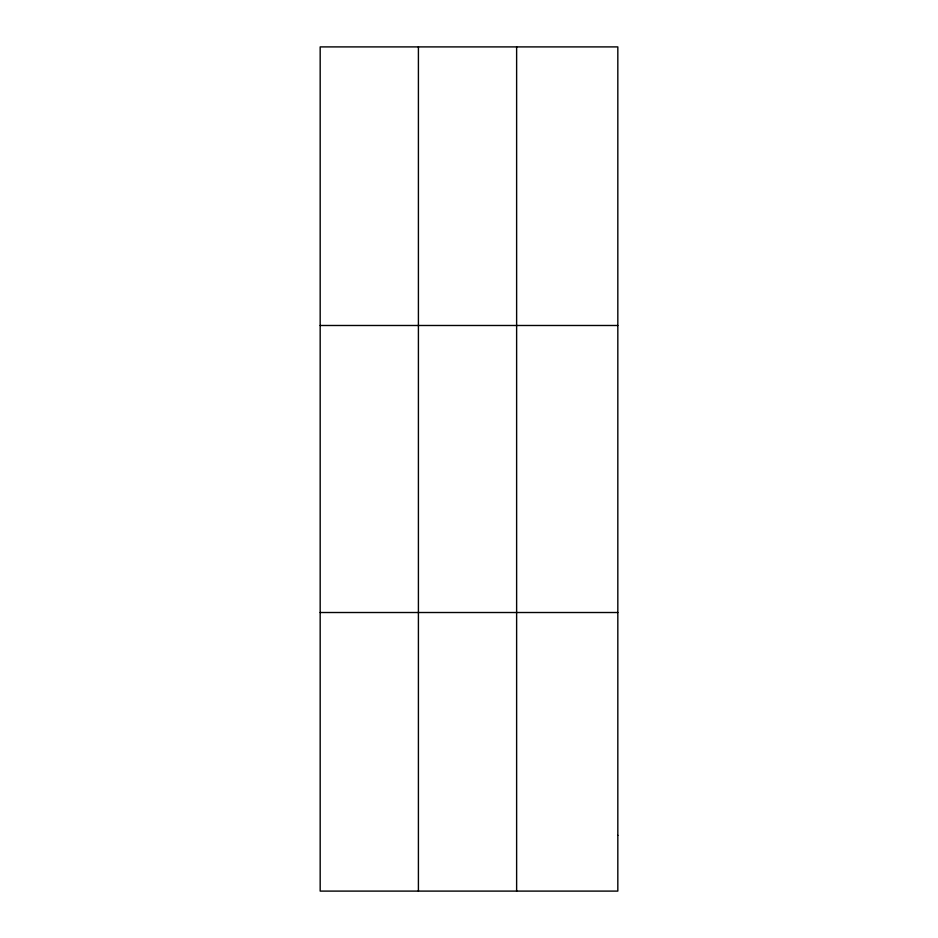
<?xml version="1.0" encoding="UTF-8"?>
<svg xmlns="http://www.w3.org/2000/svg" width="938" height="938" viewBox="0 0 938 938"><rect width="100%" height="100%" fill="white"/><g stroke="black" fill="none" stroke-linecap="round" stroke-linejoin="round"><path stroke-width="1.41" d="M418.407 891.1L418.407 46.9M516.627 891.1L516.627 46.9M320.175 325.486L617.825 325.486M320.175 612.514L617.825 612.514M617.825 835.383L617.825 891.1L320.175 891.1L320.175 46.9L617.825 46.9L617.825 835.383"/></g></svg>
